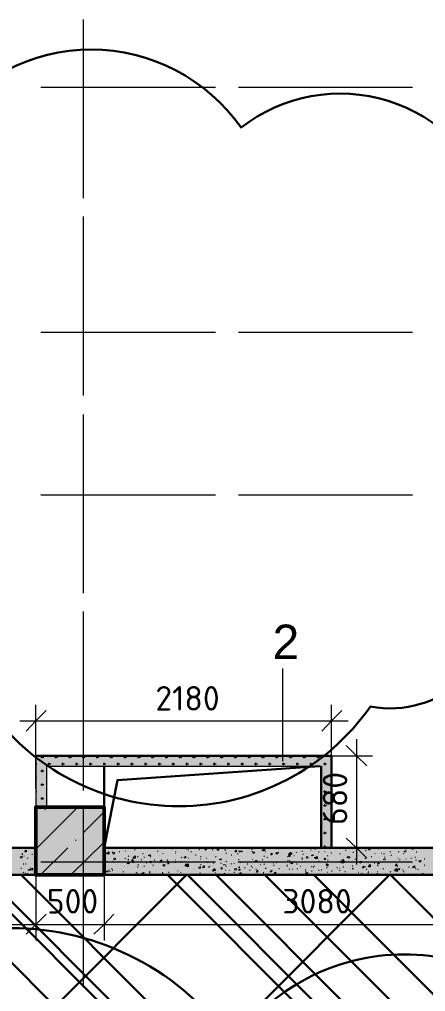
# Model space of a CAD drawing. Header units: millimetres. Extents: x -84737 to 172119, y -43083 to 59399.
# Drawn here: x 103431 to 106423, y 45489 to 52647 of the extents above; entities that cross this region are included whole.
import ezdxf

# ---------------------------------------------------------------- set-up
doc = ezdxf.new("R2010")
doc.units = ezdxf.units.MM
for name, color, linetype, lineweight in [('11) Плинтус ПЛ-2', 70, 'Continuous', 30), ('19) Краска ПТ-5 потолок', 161, 'Continuous', 30), ('22) Шпакл. баз. фин. Потолок', 102, 'Continuous', 30), ('5) Затарка материала', 160, 'Continuous', 30), ('6) Уборка мусора', 20, 'Continuous', 30)]:
    doc.layers.add(name, color=color, linetype=linetype, lineweight=lineweight)
doc.layers.add('PDF _Геометрия', color=7, linetype='Continuous')
doc.layers.add('PDF _Текст', color=7, linetype='Continuous')
doc.layers.add('PDF _Сплошная заливка', color=7, linetype='Continuous', true_color=0xffffff)
doc.styles.add('PDF GOSTCommon', font='arial.ttf')
doc.styles.add('PDF ISOCPEUR', font='isocpeur.ttf')

msp = doc.modelspace()

# ---------------------------------------------------------------- hatches: boundary and pattern name
at = {"layer": '19) Краска ПТ-5 потолок'}
h = msp.add_hatch(dxfattribs=at)
h.set_pattern_fill('ANSI34', color=256, scale=80, angle=90)
h.paths.add_polyline_path([(109621.7, 46343.9), (98001.6, 46343.9), (98001.6, 44426.3), (100380.7, 44426.3), (100380.7, 43846.3), (109621.7, 43846.3)])
h.paths.add_polyline_path([(114379.8, 46343.9), (112098.1, 46343.9), (109621.7, 46343.9), (109621.7, 42847.3), (114379.8, 42847.3)])
h.paths.add_polyline_path([(122308.6, 46343.9), (114379.8, 46343.9), (114379.8, 43846.3), (122308.6, 43846.3)])
h.paths.add_polyline_path([(114802.6, 49046.7), (112098.1, 49044.7), (112098.1, 46343.9), (114802.6, 46345.9)])
h.paths.add_polyline_path([(133652.4, 46343.9), (127578.9, 46343.9), (122499.1, 46343.9), (122499.1, 43846.3), (133652.4, 43846.3)])
h.paths.add_polyline_path([(129055.3, 48363.1), (129052, 48363.1), (129052, 49044.7), (127578.9, 49044.7), (127578.9, 46343.9), (129055.3, 46343.9)])
at = {"layer": '22) Шпакл. баз. фин. Потолок'}
h = msp.add_hatch(dxfattribs=at)
h.set_pattern_fill('ANSI37', color=256, scale=333)
h.paths.add_polyline_path([(109621.7, 46343.9), (98001.6, 46343.9), (98001.6, 44426.3), (100380.7, 44426.3), (100380.7, 43846.3), (109621.7, 43846.3)])
h.paths.add_polyline_path([(114379.8, 46343.9), (112098.1, 46343.9), (109621.7, 46343.9), (109621.7, 42847.3), (114379.8, 42847.3)])
h.paths.add_polyline_path([(122308.6, 46343.9), (114379.8, 46343.9), (114379.8, 43846.3), (122308.6, 43846.3)])
h.paths.add_polyline_path([(114802.6, 49046.7), (112098.1, 49044.7), (112098.1, 46343.9), (114802.6, 46345.9)])
h.paths.add_polyline_path([(133652.4, 46343.9), (127578.9, 46343.9), (122499.1, 46343.9), (122499.1, 43846.3), (133652.4, 43846.3)])
h.paths.add_polyline_path([(129055.3, 48363.1), (129052, 48363.1), (129052, 49044.7), (127578.9, 49044.7), (127578.9, 46343.9), (129055.3, 46343.9)])
at = {"layer": 'PDF _Сплошная заливка', "transparency": 33554559}
h = msp.add_hatch(color=256, dxfattribs=at)
h.paths.add_polyline_path([(107132.3, 46348), (107132.3, 46547), (104054.9, 46547), (104054.9, 46348)])
h.paths.add_polyline_path([(108584.3, 46547), (108584.3, 46348), (108783.2, 46348), (108783.2, 46547)])

# ---------------------------------------------------------------- linework, layer by layer
at = {"layer": '11) Плинтус ПЛ-2'}
msp.add_lwpolyline([(98001.6, 45975.5), (98001.6, 46348), (107132.3, 46348)], dxfattribs=at)
at = {"layer": '5) Затарка материала'}
for points in [[(99242.6, 47587.5, -0.520567), (99242.6, 50245, -0.520567), (100821.5, 51850.1, -0.520567), (102855.5, 51850.1, -0.520567), (105063.4, 51850.1, -0.520567), (106930.7, 51272.3, -0.520567), (106930.7, 48476.6, -0.520567), (106016.3, 47587.5, -0.520567), (103195.7, 47587.5, -0.520567), (100167.3, 47587.5, -0.520567)], [(99314.4, 44378, -0.520567), (101734.5, 45105.5, -0.520567), (105003.6, 45105.5, -0.520567), (107528.6, 45105.5, -0.520567), (111004.1, 45105.5, -0.520567), (113012.9, 45105.5, -0.520567), (116458.1, 45105.5, -0.520567), (118261.5, 45105.5, -0.520567), (120629.8, 45105.5, -0.520567), (122573.5, 45105.5, -0.520567), (124704.9, 45105.5, -0.520567), (127548, 45105.5, -0.520567), (129496.9, 45105.5, -0.520567), (131290, 44387.5, -0.520567), (128035.9, 44378, -0.520567), (125237.2, 44378, -0.520567), (122806.5, 44378, -0.520567), (120407, 44378, -0.520567), (117337.7, 44378, -0.520567), (113939.2, 44378, -0.520567), (110412, 44378, -0.520567), (107609.1, 44378, -0.520567), (104462.1, 44378, -0.520567), (101592.8, 44378, -0.520567)]]:
    msp.add_lwpolyline(points, format="xyb", close=True, dxfattribs=at)
at = {"layer": '6) Уборка мусора'}
for points in [[(99242.6, 47587.5, -0.520567), (99242.6, 50245, -0.520567), (100821.5, 51850.1, -0.520567), (102855.5, 51850.1, -0.520567), (105063.4, 51850.1, -0.520567), (106930.7, 51272.3, -0.520567), (106930.7, 48476.6, -0.520567), (106016.3, 47587.5, -0.520567), (103195.7, 47587.5, -0.520567), (100167.3, 47587.5, -0.520567)], [(99314.4, 44378, -0.520567), (101734.5, 45105.5, -0.520567), (105003.6, 45105.5, -0.520567), (107528.6, 45105.5, -0.520567), (111004.1, 45105.5, -0.520567), (113012.9, 45105.5, -0.520567), (116458.1, 45105.5, -0.520567), (118261.5, 45105.5, -0.520567), (120629.8, 45105.5, -0.520567), (122573.5, 45105.5, -0.520567), (124704.9, 45105.5, -0.520567), (127548, 45105.5, -0.520567), (129496.9, 45105.5, -0.520567), (131290, 44387.5, -0.520567), (128035.9, 44378, -0.520567), (125237.2, 44378, -0.520567), (122806.5, 44378, -0.520567), (120407, 44378, -0.520567), (117337.7, 44378, -0.520567), (113939.2, 44378, -0.520567), (110412, 44378, -0.520567), (107609.1, 44378, -0.520567), (104462.1, 44378, -0.520567), (101592.8, 44378, -0.520567)]]:
    msp.add_lwpolyline(points, format="xyb", close=True, dxfattribs=at)
at = {"layer": 'PDF _Геометрия', "lineweight": 9}
for points in [[(103902.5, 51647.8), (103902.5, 52646.8)], [(103902.5, 52528.3), (103902.5, 52583.3)], [(103902.5, 51330.4), (103902.5, 52329.4)], [(103589.3, 52147.3), (104592.5, 52147.3)], [(103623.1, 52147.3), (103673.9, 52147.3)], [(103877.1, 52147.3), (104876.1, 52147.3)], [(104791.4, 52147.3), (104842.2, 52147.3)], [(105045.4, 52147.3), (106044.4, 52147.3)], [(105075.1, 52147.3), (105130.1, 52147.3)], [(105329, 52147.3), (106328, 52147.3)], [(106243.4, 52147.3), (106298.4, 52147.3)], [(103902.5, 51393.9), (103902.5, 51444.6)], [(103902.5, 50191.7), (103902.5, 51194.9)], [(103902.5, 51076.4), (103902.5, 51131.4)], [(103902.5, 49878.4), (103902.5, 50877.4)], [(103589.3, 50344.1), (104592.5, 50344.1)], [(103623.1, 50344.1), (103673.9, 50344.1)], [(103877.1, 50344.1), (104876.1, 50344.1)], [(104791.4, 50344.1), (104842.2, 50344.1)], [(105045.4, 50344.1), (106044.4, 50344.1)], [(105075.1, 50344.1), (105130.1, 50344.1)], [(105329, 50344.1), (106328, 50344.1)], [(106243.4, 50344.1), (106298.4, 50344.1)], [(103902.5, 49941.9), (103902.5, 49992.7)], [(103902.5, 48739.7), (103902.5, 49738.7)], [(103902.5, 49624.4), (103902.5, 49675.2)], [(103902.5, 48422.2), (103902.5, 49425.5)], [(103589.3, 49146.1), (104592.5, 49146.1)], [(103623.1, 49146.1), (103673.9, 49146.1)], [(103877.1, 49146.1), (104876.1, 49146.1)], [(104791.4, 49146.1), (104842.2, 49146.1)], [(105045.4, 49146.1), (106044.4, 49146.1)], [(105075.1, 49146.1), (105130.1, 49146.1)], [(105329, 49146.1), (106328, 49146.1)], [(106243.4, 49146.1), (106298.4, 49146.1)], [(103902.5, 48485.7), (103902.5, 48540.8)], [(103902.5, 47287.8), (103902.5, 48286.8)], [(103902.5, 48172.5), (103902.5, 48223.3)], [(103902.5, 46970.3), (103902.5, 47969.3)], [(105371.4, 47186.2), (105371.4, 47867.7)], [(103551.2, 46983), (103551.2, 47482.5), (103551.2, 47601)], [(105731.2, 46983), (105731.2, 47482.5), (105731.2, 47601)], [(103432.6, 47482.5), (105853.9, 47482.5)], [(105913.2, 47347), (105913.2, 46424.2)], [(103589.3, 47215.8), (103610.4, 47215.8)], [(103597.7, 47207.4), (103597.7, 47224.3)], [(103648.5, 47156.6), (103648.5, 47173.5)], [(103690.8, 47215.8), (103712, 47215.8)], [(103699.3, 47207.4), (103699.3, 47224.3)], [(103750.1, 47156.6), (103750.1, 47173.5)], [(103792.4, 47215.8), (103813.6, 47215.8)], [(103800.9, 47207.4), (103800.9, 47224.3)], [(103851.7, 47156.6), (103851.7, 47173.5)], [(103894, 47215.8), (103915.2, 47215.8)], [(103902.5, 47207.4), (103902.5, 47224.3)], [(103953.3, 47156.6), (103953.3, 47173.5)], [(103995.6, 47215.8), (104016.8, 47215.8)], [(104004.1, 47207.4), (104004.1, 47224.3)], [(104054.9, 47156.6), (104054.9, 47173.5)], [(104097.2, 47215.8), (104118.4, 47215.8)], [(104105.7, 47207.4), (104105.7, 47224.3)], [(104156.5, 47156.6), (104156.5, 47173.5)], [(104198.8, 47215.8), (104220, 47215.8)], [(104207.3, 47207.4), (104207.3, 47224.3)], [(104258.1, 47156.6), (104258.1, 47173.5)], [(104300.4, 47215.8), (104321.6, 47215.8)], [(104308.9, 47207.4), (104308.9, 47224.3)], [(104359.7, 47156.6), (104359.7, 47173.5)], [(104402, 47215.8), (104423.2, 47215.8)], [(104410.5, 47207.4), (104410.5, 47224.3)], [(104461.3, 47156.6), (104461.3, 47173.5)], [(104503.6, 47215.8), (104524.8, 47215.8)], [(104512.1, 47207.4), (104512.1, 47224.3)], [(104562.9, 47156.6), (104562.9, 47173.5)], [(104605.2, 47215.8), (104626.4, 47215.8)], [(104613.7, 47207.4), (104613.7, 47224.3)], [(104664.4, 47156.6), (104664.4, 47173.5)], [(104706.8, 47215.8), (104727.9, 47215.8)], [(104715.2, 47207.4), (104715.2, 47224.3)], [(104766, 47156.6), (104766, 47173.5)], [(104808.4, 47215.8), (104829.5, 47215.8)], [(104816.8, 47207.4), (104816.8, 47224.3)], [(104867.6, 47156.6), (104867.6, 47173.5)], [(104910, 47215.8), (104931.1, 47215.8)], [(104918.4, 47207.4), (104918.4, 47224.3)], [(104969.2, 47156.6), (104969.2, 47173.5)], [(105011.6, 47215.8), (105032.7, 47215.8)], [(105020, 47207.4), (105020, 47224.3)], [(105070.8, 47156.6), (105070.8, 47173.5)], [(105113.2, 47215.8), (105134.3, 47215.8)], [(105121.6, 47207.4), (105121.6, 47224.3)], [(105172.4, 47156.6), (105172.4, 47173.5)], [(105214.7, 47215.8), (105235.9, 47215.8)], [(105223.2, 47207.4), (105223.2, 47224.3)], [(105274, 47156.6), (105274, 47173.5)], [(105316.3, 47215.8), (105337.5, 47215.8)], [(105324.8, 47207.4), (105324.8, 47224.3)], [(105375.6, 47156.6), (105375.6, 47173.5)], [(105413.7, 47224.3), (105913.2, 47224.3), (106031.7, 47224.3)], [(105417.9, 47215.8), (105439.1, 47215.8)], [(105426.4, 47207.4), (105426.4, 47224.3)], [(105477.2, 47156.6), (105477.2, 47173.5)], [(105519.5, 47215.8), (105540.7, 47215.8)], [(105528, 47207.4), (105528, 47224.3)], [(105578.8, 47156.6), (105578.8, 47173.5)], [(105621.1, 47215.8), (105642.3, 47215.8)], [(105629.6, 47207.4), (105629.6, 47224.3)], [(105680.4, 47156.6), (105680.4, 47173.5)], [(105722.7, 47215.8), (105731.2, 47215.8)], [(105731.2, 47207.4), (105731.2, 47224.3)], [(103551.2, 47165), (103559.6, 47165)], [(103589.3, 47114.2), (103610.4, 47114.2)], [(103597.7, 47105.8), (103597.7, 47122.7)], [(103640, 47165), (103661.2, 47165)], [(103741.6, 47165), (103762.8, 47165)], [(103843.2, 47165), (103864.4, 47165)], [(103944.8, 47165), (103966, 47165)], [(104046.4, 47165), (104067.6, 47165)], [(104148, 47165), (104169.2, 47165)], [(104249.6, 47165), (104270.8, 47165)], [(104351.2, 47165), (104372.4, 47165)], [(104452.8, 47165), (104474, 47165)], [(104554.4, 47165), (104575.6, 47165)], [(104656, 47165), (104677.1, 47165)], [(104757.6, 47165), (104778.7, 47165)], [(104859.2, 47165), (104880.3, 47165)], [(104960.8, 47165), (104981.9, 47165)], [(105062.4, 47165), (105083.5, 47165)], [(105163.9, 47165), (105185.1, 47165)], [(105265.5, 47165), (105286.7, 47165)], [(105367.1, 47165), (105388.3, 47165)], [(105468.7, 47165), (105489.9, 47165)], [(105570.3, 47165), (105591.5, 47165)], [(105671.9, 47165), (105693.1, 47165)], [(105722.7, 47114.2), (105731.2, 47114.2)], [(105731.2, 47105.8), (105731.2, 47122.7)], [(103551.2, 47063.4), (103559.6, 47063.4)], [(103902.5, 47033.8), (103902.5, 47088.8)], [(105671.9, 47063.4), (105693.1, 47063.4)], [(105680.4, 47055), (105680.4, 47071.9)], [(103551.2, 46961.8), (103559.6, 46961.8)], [(103589.3, 47012.6), (103610.4, 47012.6)], [(103597.7, 47004.2), (103597.7, 47021.1)], [(105671.9, 46961.8), (105693.1, 46961.8)], [(105680.4, 46953.4), (105680.4, 46970.3)], [(105722.7, 47012.6), (105731.2, 47012.6)], [(105731.2, 47004.2), (105731.2, 47021.1)], [(103589.3, 46911), (103610.4, 46911)], [(103597.7, 46902.6), (103597.7, 46919.5)], [(105722.7, 46911), (105731.2, 46911)], [(105731.2, 46902.6), (105731.2, 46919.5)], [(103551.2, 46860.2), (103559.6, 46860.2)], [(103551.2, 46538.5), (103860.2, 46847.5)], [(103618.9, 46830.6), (103623.1, 46830.6)], [(103902.5, 45835.8), (103902.5, 46834.8)], [(103902.5, 46661.3), (104054.9, 46813.7)], [(105671.9, 46860.2), (105693.1, 46860.2)], [(105680.4, 46851.8), (105680.4, 46868.7)], [(105731.2, 46801), (105731.2, 46817.9)], [(103551.2, 46762.9), (103563.9, 46771.4)], [(103902.5, 46716.3), (103902.5, 46771.4)], [(105671.9, 46758.7), (105693.1, 46758.7)], [(105680.4, 46750.2), (105680.4, 46767.1)], [(105722.7, 46809.5), (105731.2, 46809.5)], [(105722.7, 46707.9), (105731.2, 46707.9)], [(105731.2, 46699.4), (105731.2, 46716.3)], [(103843.2, 46602), (103847.5, 46606.3)], [(105671.9, 46657.1), (105693.1, 46657.1)], [(105680.4, 46648.6), (105680.4, 46665.5)], [(105722.7, 46606.3), (105731.2, 46606.3)], [(105731.2, 46597.8), (105731.2, 46614.7)], [(103585, 46348), (103788.2, 46547)], [(103809.4, 46348), (104054.9, 46589.3)], [(104190.3, 46525.8), (104190.3, 46525.8)], [(104211.5, 46530.1), (104211.5, 46530.1)], [(104211.5, 46525.8), (104215.7, 46525.8)], [(104279.2, 46534.3), (104283.5, 46534.3)], [(104296.2, 46547), (104300.4, 46542.8)], [(104304.6, 46542.8), (104304.6, 46542.8)], [(104448.6, 46525.8), (104448.6, 46521.6)], [(104541.7, 46547), (104541.7, 46547)], [(104541.7, 46547), (104541.7, 46547)], [(104554.4, 46542.8), (104554.4, 46538.5)], [(104558.6, 46547), (104562.9, 46542.8)], [(104656, 46542.8), (104660.2, 46538.5)], [(104677.1, 46530.1), (104677.1, 46534.3)], [(104753.3, 46538.5), (104757.6, 46534.3)], [(104766, 46547), (104766, 46542.8), (104757.6, 46542.8), (104757.6, 46547)], [(104770.3, 46542.8), (104774.5, 46547)], [(104808.4, 46538.5), (104812.6, 46538.5)], [(104850.7, 46534.3), (104854.9, 46534.3)], [(104854.9, 46542.8), (104859.2, 46542.8)], [(104943.8, 46534.3), (104943.8, 46530.1)], [(104948.1, 46530.1), (104952.3, 46530.1)], [(105045.4, 46525.8), (105049.7, 46525.8)], [(105142.8, 46534.3), (105147, 46538.5)], [(105223.2, 46525.8), (105227.4, 46525.8)], [(105269.8, 46534.3), (105269.8, 46534.3)], [(105337.5, 46542.8), (105341.7, 46542.8)], [(105515.3, 46521.6), (105515.3, 46525.8)], [(105574.6, 46534.3), (105578.8, 46530.1)], [(105608.4, 46538.5), (105612.7, 46538.5)], [(105671.9, 46555.5), (105693.1, 46555.5)], [(105680.4, 46547), (105680.4, 46563.9)], [(105748.1, 46547), (105748.1, 46547)], [(105748.1, 46547), (105748.1, 46547)], [(105752.3, 46530.1), (105752.3, 46530.1)], [(106412.7, 46547), (105913.2, 46547), (105794.7, 46547)], [(105832.8, 46530.1), (105837, 46530.1)], [(105866.6, 46547), (105866.6, 46547)], [(105980.9, 46525.8), (105985.2, 46530.1)], [(106074.1, 46538.5), (106078.3, 46542.8)], [(106277.2, 46534.3), (106281.5, 46534.3)], [(106294.2, 46542.8), (106294.2, 46542.8)], [(106315.3, 46547), (106315.3, 46542.8), (106302.6, 46542.8), (106306.9, 46547)], [(106323.8, 46538.5), (106328, 46542.8)], [(106328, 46538.5), (106332.3, 46538.5)], [(106391.5, 46538.5), (106391.5, 46538.5)], [(103449.6, 46508.9), (103453.8, 46504.7)], [(103449.6, 46500.4), (103449.6, 46496.2)], [(103462.3, 46487.7), (103466.5, 46487.7)], [(103487.7, 46475), (103491.9, 46470.8)], [(103521.5, 46500.4), (103525.8, 46500.4)], [(103546.9, 46496.2), (103551.2, 46492)], [(103551.2, 46487.7), (103551.2, 45984), (103551.2, 45865.5)], [(103902.5, 45518.4), (103902.5, 46517.4)], [(104054.9, 46504.7), (104054.9, 46504.7)], [(104054.9, 46487.7), (104054.9, 45984), (104054.9, 45865.5)], [(104084.5, 46508.9), (104084.5, 46508.9)], [(104114.2, 46513.1), (104118.4, 46517.4)], [(104114.2, 46453.9), (104114.2, 46453.9)], [(104126.8, 46470.8), (104131.1, 46466.6)], [(104131.1, 46470.8), (104135.3, 46466.6)], [(104164.9, 46517.4), (104169.2, 46521.6)], [(104164.9, 46453.9), (104164.9, 46453.9)], [(104207.3, 46466.6), (104211.5, 46470.8)], [(104228.4, 46466.6), (104232.7, 46462.3), (104236.9, 46462.3)], [(104232.7, 46487.7), (104236.9, 46483.5)], [(104300.4, 46479.3), (104304.6, 46483.5)], [(104325.8, 46462.3), (104330, 46458.1)], [(104338.5, 46504.7), (104342.7, 46504.7)], [(104347, 46479.3), (104351.2, 46479.3)], [(104393.5, 46492), (104397.8, 46496.2)], [(104393.5, 46483.5), (104397.8, 46483.5)], [(104423.2, 46458.1), (104427.4, 46453.9)], [(104465.5, 46492), (104465.5, 46492)], [(104490.9, 46504.7), (104490.9, 46508.9)], [(104516.3, 46458.1), (104520.5, 46458.1)], [(104520.5, 46453.9), (104524.8, 46449.6)], [(104579.8, 46508.9), (104584, 46508.9)], [(104579.8, 46458.1), (104584, 46458.1)], [(104584, 46517.4), (104584, 46521.6)], [(104622.1, 46479.3), (104626.4, 46475)], [(104626.4, 46513.1), (104626.4, 46513.1)], [(104672.9, 46470.8), (104677.1, 46470.8)], [(104694.1, 46521.6), (104698.3, 46521.6)], [(104727.9, 46496.2), (104732.2, 46496.2)], [(104761.8, 46466.6), (104766, 46466.6)], [(104766, 46483.5), (104770.3, 46483.5)], [(104808.4, 46470.8), (104812.6, 46470.8)], [(104838, 46513.1), (104838, 46513.1)], [(104863.4, 46496.2), (104863.4, 46496.2)], [(104876.1, 46479.3), (104880.3, 46483.5)], [(104952.3, 46508.9), (104956.5, 46508.9)], [(104990.4, 46496.2), (104994.6, 46496.2)], [(105037, 46500.4), (105041.2, 46504.7)], [(105045.4, 46462.3), (105049.7, 46462.3)], [(105049.7, 46521.6), (105053.9, 46521.6)], [(105108.9, 46513.1), (105108.9, 46513.1)], [(105142.8, 46521.6), (105147, 46521.6)], [(105142.8, 46475), (105142.8, 46475)], [(105147, 46462.3), (105151.2, 46458.1)], [(105172.4, 46453.9), (105176.6, 46453.9)], [(105219, 46462.3), (105223.2, 46462.3)], [(105231.7, 46483.5), (105235.9, 46487.7)], [(105240.1, 46517.4), (105244.4, 46517.4)], [(105257.1, 46479.3), (105257.1, 46475)], [(105290.9, 46470.8), (105290.9, 46470.8)], [(105329, 46500.4), (105329, 46500.4)], [(105337.5, 46513.1), (105341.7, 46513.1)], [(105362.9, 46496.2), (105362.9, 46496.2)], [(105405.2, 46483.5), (105409.5, 46483.5)], [(105405.2, 46458.1), (105409.5, 46453.9)], [(105422.2, 46513.1), (105426.4, 46513.1)], [(105422.2, 46449.6), (105422.2, 46453.9)], [(105434.9, 46508.9), (105439.1, 46508.9)], [(105451.8, 46492), (105456, 46492)], [(105468.7, 46517.4), (105473, 46513.1)], [(105511.1, 46475), (105515.3, 46475)], [(105511.1, 46462.3), (105515.3, 46466.6)], [(105519.5, 46500.4), (105523.8, 46500.4)], [(105536.5, 46504.7), (105536.5, 46504.7)], [(105608.4, 46475), (105608.4, 46479.3)], [(105621.1, 46492), (105621.1, 46492)], [(105633.8, 46517.4), (105638.1, 46517.4)], [(105633.8, 46500.4), (105633.8, 46500.4)], [(105680.4, 46521.6), (105684.6, 46521.6)], [(105701.5, 46487.7), (105705.8, 46492)], [(105701.5, 46458.1), (105705.8, 46458.1)], [(105726.9, 46513.1), (105726.9, 46508.9)], [(105731.2, 46496.2), (105731.2, 46496.2)], [(105794.7, 46500.4), (105794.7, 46504.7)], [(105820.1, 46475), (105820.1, 46475)], [(105828.5, 46492), (105828.5, 46492)], [(105862.4, 46479.3), (105866.6, 46479.3)], [(105887.8, 46513.1), (105892, 46517.4)], [(105887.8, 46453.9), (105887.8, 46453.9)], [(105904.7, 46466.6), (105904.7, 46462.3)], [(105925.9, 46487.7), (105925.9, 46487.7)], [(105934.4, 46487.7), (105934.4, 46487.7)], [(105980.9, 46466.6), (105980.9, 46470.8)], [(106010.6, 46483.5), (106010.6, 46483.5)], [(106023.3, 46483.5), (106027.5, 46483.5)], [(106048.7, 46504.7), (106052.9, 46504.7)], [(106074.1, 46479.3), (106074.1, 46479.3)], [(106095.2, 46508.9), (106099.5, 46508.9)], [(106116.4, 46504.7), (106116.4, 46500.4)], [(106120.6, 46479.3), (106124.9, 46479.3)], [(106162.9, 46517.4), (106167.2, 46521.6)], [(106167.2, 46492), (106171.4, 46496.2)], [(106218, 46475), (106222.2, 46475)], [(106222.2, 46521.6), (106226.4, 46517.4)], [(106230.7, 46462.3), (106234.9, 46462.3)], [(106260.3, 46504.7), (106264.5, 46508.9)], [(106277.2, 46466.6), (106281.5, 46466.6)], [(106315.3, 46470.8), (106319.6, 46470.8)], [(106345, 46479.3), (106349.2, 46479.3)], [(106353.4, 46517.4), (106357.7, 46517.4)], [(106353.4, 46453.9), (106353.4, 46458.1)], [(106412.7, 46466.6), (106416.9, 46466.6)], [(103441.1, 46398.8), (103445.3, 46398.8)], [(103458, 46428.5), (103462.3, 46428.5)], [(103475, 46428.5), (103479.2, 46428.5)], [(103508.8, 46403.1), (103513.1, 46398.8)], [(103521.5, 46432.7), (103521.5, 46432.7)], [(103551.2, 46398.8), (103546.9, 46403.1), (103551.2, 46407.3)], [(103551.2, 46436.9), (103551.2, 46436.9)], [(103551.2, 46415.8), (103551.2, 46415.8)], [(103589.3, 46445.4), (104592.5, 46445.4)], [(103623.1, 46445.4), (103673.9, 46445.4)], [(103877.1, 46445.4), (104876.1, 46445.4)], [(104071.8, 46449.6), (104076.1, 46445.4)], [(104088.8, 46386.1), (104093, 46386.1)], [(104109.9, 46394.6), (104114.2, 46394.6)], [(104114.2, 46381.9), (104118.4, 46381.9)], [(104118.4, 46445.4), (104122.6, 46449.6)], [(104169.2, 46445.4), (104173.4, 46441.2)], [(104186.1, 46390.4), (104186.1, 46390.4)], [(104198.8, 46403.1), (104198.8, 46403.1)], [(104207.3, 46407.3), (104207.3, 46407.3)], [(104266.5, 46441.2), (104270.8, 46436.9)], [(104300.4, 46420), (104300.4, 46420)], [(104300.4, 46407.3), (104304.6, 46407.3)], [(104304.6, 46424.2), (104304.6, 46420)], [(104347, 46411.5), (104351.2, 46411.5)], [(104363.9, 46436.9), (104368.1, 46436.9)], [(104393.5, 46432.7), (104393.5, 46432.7)], [(104410.5, 46441.2), (104410.5, 46441.2)], [(104414.7, 46420), (104418.9, 46420)], [(104465.5, 46432.7), (104465.5, 46432.7)], [(104486.7, 46445.4), (104490.9, 46445.4)], [(104486.7, 46386.1), (104486.7, 46386.1)], [(104529, 46436.9), (104533.2, 46436.9)], [(104562.9, 46428.5), (104562.9, 46428.5)], [(104575.6, 46441.2), (104579.8, 46441.2)], [(104579.8, 46398.8), (104579.8, 46398.8)], [(104622.1, 46449.6), (104622.1, 46445.4)], [(104647.5, 46449.6), (104647.5, 46449.6)], [(104660.2, 46424.2), (104660.2, 46424.2)], [(104672.9, 46407.3), (104672.9, 46411.5)], [(104715.2, 46394.6), (104715.2, 46394.6)], [(104719.5, 46445.4), (104719.5, 46441.2)], [(104723.7, 46386.1), (104723.7, 46386.1)], [(104757.6, 46420), (104757.6, 46420)], [(104757.6, 46398.8), (104761.8, 46398.8)], [(104766, 46424.2), (104770.3, 46424.2)], [(104791.4, 46445.4), (104842.2, 46445.4)], [(104816.8, 46441.2), (104816.8, 46436.9)], [(104829.5, 46403.1), (104829.5, 46407.3), (104833.8, 46411.5)], [(104854.9, 46415.8), (104854.9, 46415.8)], [(104859.2, 46436.9), (104863.4, 46436.9)], [(104914.2, 46436.9), (104914.2, 46432.7)], [(104935.4, 46424.2), (104939.6, 46420)], [(104943.8, 46424.2), (104948.1, 46424.2)], [(104948.1, 46386.1), (104952.3, 46386.1)], [(104952.3, 46445.4), (104956.5, 46449.6)], [(104952.3, 46411.5), (104956.5, 46411.5)], [(104977.7, 46381.9), (104981.9, 46381.9)], [(104990.4, 46428.5), (104994.6, 46432.7)], [(105011.6, 46432.7), (105011.6, 46428.5)], [(105041.2, 46441.2), (105045.4, 46441.2)], [(105045.4, 46445.4), (106044.4, 46445.4)], [(105045.4, 46398.8), (105049.7, 46403.1)], [(105049.7, 46407.3), (105053.9, 46407.3)], [(105058.1, 46441.2), (105062.4, 46441.2)], [(105075.1, 46445.4), (105130.1, 46445.4)], [(105087.8, 46403.1), (105087.8, 46398.8)], [(105108.9, 46428.5), (105113.2, 46428.5)], [(105125.9, 46381.9), (105130.1, 46381.9)], [(105138.6, 46411.5), (105142.8, 46415.8)], [(105147, 46403.1), (105151.2, 46403.1)], [(105172.4, 46390.4), (105176.6, 46390.4)], [(105193.6, 46420), (105193.6, 46420)], [(105206.3, 46424.2), (105210.5, 46424.2)], [(105231.7, 46424.2), (105235.9, 46428.5)], [(105240.1, 46398.8), (105244.4, 46398.8), (105248.6, 46398.8)], [(105299.4, 46436.9), (105303.6, 46436.9)], [(105303.6, 46420), (105307.9, 46420)], [(105324.8, 46436.9), (105329, 46441.2)], [(105329, 46445.4), (106328, 46445.4)], [(105341.7, 46394.6), (105346, 46394.6)], [(105358.7, 46411.5), (105358.7, 46411.5)], [(105401, 46420), (105405.2, 46420)], [(105401, 46415.8), (105405.2, 46415.8)], [(105417.9, 46390.4), (105422.2, 46390.4)], [(105439.1, 46390.4), (105443.3, 46390.4)], [(105473, 46428.5), (105477.2, 46428.5)], [(105477.2, 46394.6), (105477.2, 46390.4)], [(105498.4, 46411.5), (105502.6, 46411.5)], [(105511.1, 46403.1), (105511.1, 46403.1)], [(105536.5, 46386.1), (105540.7, 46386.1)], [(105583, 46411.5), (105587.3, 46407.3)], [(105587.3, 46445.4), (105591.5, 46445.4)], [(105595.7, 46407.3), (105600, 46407.3)], [(105604.2, 46415.8), (105608.4, 46415.8)], [(105633.8, 46449.6), (105638.1, 46449.6)], [(105633.8, 46381.9), (105638.1, 46381.9)], [(105655, 46386.1), (105659.2, 46386.1)], [(105688.8, 46428.5), (105693.1, 46428.5)], [(105693.1, 46403.1), (105697.3, 46403.1)], [(105697.3, 46428.5), (105701.5, 46428.5)], [(105769.3, 46403.1), (105773.5, 46403.1)], [(105790.4, 46441.2), (105794.7, 46441.2)], [(105790.4, 46398.8), (105794.7, 46398.8)], [(105790.4, 46377.7), (105790.4, 46381.9)], [(105794.7, 46449.6), (105798.9, 46445.4)], [(105815.8, 46407.3), (105820.1, 46407.3)], [(105883.6, 46415.8), (105887.8, 46415.8)], [(105883.6, 46394.6), (105887.8, 46394.6), (105892, 46394.6)], [(105976.7, 46407.3), (105980.9, 46407.3)], [(105985.2, 46390.4), (105989.4, 46390.4)], [(106002.1, 46432.7), (106002.1, 46432.7)], [(106044.4, 46436.9), (106048.7, 46436.9)], [(106069.8, 46415.8), (106074.1, 46420)], [(106086.8, 46386.1), (106086.8, 46386.1)], [(106107.9, 46394.6), (106112.2, 46390.4)], [(106116.4, 46445.4), (106120.6, 46445.4)], [(106167.2, 46432.7), (106167.2, 46432.7)], [(106184.1, 46390.4), (106184.1, 46390.4)], [(106184.1, 46381.9), (106184.1, 46381.9)], [(106213.7, 46411.5), (106218, 46411.5)], [(106230.7, 46394.6), (106230.7, 46394.6)], [(106243.4, 46445.4), (106298.4, 46445.4)], [(106256.1, 46381.9), (106260.3, 46386.1)], [(106260.3, 46445.4), (106260.3, 46445.4)], [(106298.4, 46407.3), (106302.6, 46407.3)], [(106323.8, 46428.5), (106323.8, 46428.5)], [(106349.2, 46394.6), (106353.4, 46398.8)], [(106366.1, 46390.4), (106366.1, 46386.1)], [(106412.7, 46420), (106416.9, 46420)], [(103458, 46365), (103462.3, 46369.2)], [(103470.7, 46360.7), (103475, 46360.7)], [(103487.7, 46360.7), (103487.7, 46356.5)], [(103542.7, 46369.2), (103542.7, 46373.4)], [(103551.2, 46377.7), (103551.2, 46377.7)], [(104071.8, 46373.4), (104071.8, 46373.4)], [(104097.2, 46377.7), (104097.2, 46373.4)], [(104194.6, 46373.4), (104194.6, 46369.2)], [(104203, 46348), (104207.3, 46348)], [(104291.9, 46369.2), (104291.9, 46365)], [(104296.2, 46360.7), (104300.4, 46360.7)], [(104368.1, 46348), (104372.4, 46348)], [(104389.3, 46369.2), (104393.5, 46373.4)], [(104389.3, 46365), (104393.5, 46360.7)], [(104482.4, 46365), (104486.7, 46365)], [(104486.7, 46360.7), (104490.9, 46356.5)], [(104507.8, 46352.3), (104512.1, 46348)], [(104529, 46369.2), (104533.2, 46369.2)], [(104584, 46356.5), (104588.3, 46352.3)], [(104596.7, 46377.7), (104601, 46377.7)], [(104601, 46348), (104609.4, 46352.3), (104609.4, 46348)], [(104617.9, 46369.2), (104617.9, 46365)], [(104668.7, 46348), (104672.9, 46348)], [(104681.4, 46352.3), (104685.6, 46348)], [(104761.8, 46360.7), (104766, 46365)], [(104766, 46348), (104766, 46348)], [(104778.7, 46348), (104783, 46348)], [(104859.2, 46373.4), (104859.2, 46377.7)], [(104871.9, 46365), (104876.1, 46365)], [(104897.3, 46352.3), (104897.3, 46352.3)], [(104939.6, 46356.5), (104943.8, 46360.7)], [(105011.6, 46369.2), (105015.8, 46369.2)], [(105138.6, 46352.3), (105138.6, 46352.3)], [(105227.4, 46365), (105231.7, 46365)], [(105261.3, 46356.5), (105265.5, 46352.3)], [(105324.8, 46377.7), (105324.8, 46377.7)], [(105354.4, 46348), (105358.7, 46348)], [(105371.4, 46373.4), (105371.4, 46373.4)], [(105422.2, 46356.5), (105426.4, 46356.5)], [(105540.7, 46369.2), (105540.7, 46373.4)], [(105578.8, 46348), (105578.8, 46348)], [(105578.8, 46348), (105578.8, 46348)], [(105583, 46377.7), (105587.3, 46377.7)], [(105604.2, 46356.5), (105604.2, 46356.5)], [(105697.3, 46369.2), (105701.5, 46369.2)], [(105731.2, 46377.7), (105735.4, 46377.7)], [(105803.1, 46348), (105815.8, 46352.3), (105815.8, 46348)], [(105828.5, 46373.4), (105832.8, 46373.4)], [(105896.3, 46356.5), (105896.3, 46356.5)], [(105925.9, 46369.2), (105930.1, 46369.2)], [(105951.3, 46360.7), (105955.5, 46360.7)], [(105976.7, 46348), (105976.7, 46348)], [(105997.9, 46365), (106002.1, 46365)], [(106002.1, 46373.4), (106006.3, 46373.4)], [(106027.5, 46365), (106027.5, 46365)], [(106065.6, 46373.4), (106069.8, 46373.4)], [(106069.8, 46356.5), (106069.8, 46360.7)], [(106124.9, 46360.7), (106124.9, 46360.7)], [(106150.3, 46352.3), (106154.5, 46352.3)], [(106162.9, 46369.2), (106167.2, 46373.4)], [(106222.2, 46356.5), (106222.2, 46356.5)], [(106260.3, 46373.4), (106260.3, 46369.2)], [(106281.5, 46377.7), (106281.5, 46377.7)], [(106319.6, 46352.3), (106319.6, 46352.3)], [(106366.1, 46348), (106370.4, 46348)], [(106378.8, 46373.4), (106378.8, 46373.4)], [(106404.2, 46348), (106391.5, 46348), (106404.2, 46360.7), (106408.5, 46348)], [(106412.7, 46352.3), (106412.7, 46356.5)], [(106416.9, 46348), (106416.9, 46348)], [(97883.1, 45984), (101142.5, 45984), (101642, 45984), (103551.2, 45984), (104054.9, 45984), (107132.3, 45984), (108584.3, 45984), (108783.2, 45984), (108783.2, 45865.5)], [(103902.5, 45581.9), (103902.5, 45632.7)]]:
    msp.add_lwpolyline(points, dxfattribs=at)
at = {"layer": 'PDF _Геометрия', "lineweight": 20}
for points in [[(103627.3, 47558.7), (103551.2, 47482.5), (103479.2, 47406.3)], [(105807.4, 47558.7), (105731.2, 47482.5), (105659.2, 47406.3)], [(105989.4, 47152.3), (105913.2, 47224.3), (105837, 47300.5)], [(105989.4, 46470.8), (105913.2, 46547), (105837, 46619)], [(103627.3, 46060.2), (103551.2, 45984), (103479.2, 45912)], [(104126.8, 46060.2), (104054.9, 45984), (103978.7, 45912)]]:
    msp.add_lwpolyline(points, dxfattribs=at)
at = {"layer": 'PDF _Геометрия', "lineweight": 18}
msp.add_lwpolyline([(105731.2, 47148.1), (105731.2, 47224.3), (103631.6, 47224.3), (103551.2, 47224.3), (103551.2, 46847.5), (103631.6, 46847.5), (103631.6, 47148.1), (105655, 47148.1), (105655, 46547), (105731.2, 46547)], close=True, dxfattribs=at)
at = {"layer": 'PDF _Геометрия', "lineweight": 30}
for points in [[(103551.2, 47224.3), (105731.2, 47224.3), (105731.2, 46547), (106734.4, 46547)], [(104054.9, 47148.1), (104054.9, 46547), (105655, 46547), (105655, 47148.1)], [(104054.9, 46547), (104152.2, 47046.5), (105642.3, 47148.1)], [(107132.3, 46348), (98001.6, 46348), (101142.5, 46348), (101142.5, 46547), (98001.6, 46547), (101142.5, 46547)], [(101642, 46547), (103551.2, 46547)]]:
    msp.add_lwpolyline(points, dxfattribs=at)
at = {"layer": 'PDF _Геометрия', "color": 253, "lineweight": 30, "true_color": 0xaaaaaa}
msp.add_lwpolyline([(105655, 47148.1), (105655, 46547), (104054.9, 46547), (104054.9, 47148.1)], dxfattribs=at)
at = {"layer": 'PDF _Геометрия', "lineweight": 50}
msp.add_lwpolyline([(104054.9, 46348), (104054.9, 46847.5), (103551.2, 46847.5), (103551.2, 46348)], close=True, dxfattribs=at)
at = {"layer": 'PDF _Геометрия', "lineweight": 30}
for points in [[(101642, 46348), (103551.2, 46348), (103551.2, 46547), (101642, 46547)], [(104054.9, 46348), (107132.3, 46348), (107132.3, 46547), (104054.9, 46547)]]:
    msp.add_lwpolyline(points, close=True, dxfattribs=at)
at = {"layer": 'PDF _Геометрия', "lineweight": 9}
for points in [[(103479.2, 46530.1), (103479.2, 46517.4), (103470.7, 46517.4)], [(104808.4, 46542.8), (104804.1, 46530.1), (104795.7, 46538.5)], [(104897.3, 46542.8), (104897.3, 46530.1), (104888.8, 46530.1)], [(105028.5, 46530.1), (105028.5, 46517.4), (105020, 46517.4)], [(105070.8, 46525.8), (105066.6, 46517.4), (105058.1, 46521.6)], [(105235.9, 46525.8), (105219, 46530.1), (105235.9, 46542.8)], [(106014.8, 46542.8), (106010.6, 46530.1), (106002.1, 46538.5)], [(106277.2, 46525.8), (106273, 46517.4), (106264.5, 46521.6)], [(103449.6, 46483.5), (103445.3, 46470.8), (103436.9, 46479.3)], [(104088.8, 46500.4), (104071.8, 46504.7), (104088.8, 46517.4)], [(104131.1, 46513.1), (104126.8, 46500.4), (104118.4, 46508.9)], [(104135.3, 46470.8), (104135.3, 46462.3), (104126.8, 46462.3)], [(104266.5, 46462.3), (104266.5, 46449.6), (104258.1, 46449.6)], [(104283.5, 46470.8), (104266.5, 46470.8), (104283.5, 46487.7)], [(104393.5, 46496.2), (104389.3, 46487.7), (104380.8, 46492)], [(104478.2, 46441.2), (104461.3, 46441.2), (104478.2, 46458.1)], [(104656, 46483.5), (104651.7, 46470.8), (104643.3, 46479.3)], [(104918.4, 46466.6), (104914.2, 46458.1), (104905.7, 46462.3)], [(105159.7, 46517.4), (105159.7, 46508.9), (105151.2, 46508.9)], [(105180.9, 46453.9), (105176.6, 46441.2), (105168.2, 46449.6)], [(105290.9, 46508.9), (105290.9, 46496.2), (105282.5, 46496.2)], [(105333.3, 46513.1), (105329, 46500.4), (105320.6, 46508.9)], [(105430.6, 46496.2), (105413.7, 46500.4), (105430.6, 46513.1)], [(105422.2, 46496.2), (105422.2, 46483.5), (105413.7, 46483.5)], [(105553.4, 46483.5), (105553.4, 46470.8), (105544.9, 46475)], [(105595.7, 46496.2), (105591.5, 46487.7), (105583, 46492)], [(105625.4, 46466.6), (105608.4, 46470.8), (105625.4, 46483.5)], [(105684.6, 46470.8), (105684.6, 46462.3), (105676.1, 46462.3)], [(105820.1, 46436.9), (105803.1, 46436.9), (105820.1, 46453.9)], [(105815.8, 46462.3), (105815.8, 46449.6), (105807.4, 46449.6)], [(105858.2, 46483.5), (105858.2, 46470.8), (105845.5, 46479.3)], [(106124.9, 46466.6), (106120.6, 46458.1), (106112.2, 46462.3)], [(106387.3, 46453.9), (106383.1, 46441.2), (106374.6, 46449.6)], [(103504.6, 46390.4), (103504.6, 46381.9), (103496.1, 46381.9)], [(103525.8, 46381.9), (103513.1, 46386.1), (103525.8, 46398.8)], [(104236.9, 46436.9), (104236.9, 46428.5), (104224.2, 46432.7)], [(104397.8, 46449.6), (104397.8, 46436.9), (104389.3, 46441.2)], [(104499.4, 46424.2), (104499.4, 46411.5), (104486.7, 46420)], [(104529, 46436.9), (104529, 46428.5), (104520.5, 46428.5)], [(104660.2, 46428.5), (104660.2, 46415.8), (104651.7, 46415.8)], [(104672.9, 46407.3), (104660.2, 46411.5), (104672.9, 46428.5)], [(104766, 46407.3), (104761.8, 46398.8), (104753.3, 46403.1)], [(104791.4, 46415.8), (104791.4, 46403.1), (104783, 46403.1)], [(104871.9, 46377.7), (104854.9, 46381.9), (104867.6, 46394.6)], [(104922.7, 46403.1), (104922.7, 46390.4), (104914.2, 46394.6)], [(105028.5, 46394.6), (105024.3, 46381.9), (105015.8, 46390.4)], [(105053.9, 46390.4), (105053.9, 46381.9), (105045.4, 46381.9)], [(105185.1, 46381.9), (105185.1, 46369.2), (105176.6, 46369.2)], [(105290.9, 46381.9), (105286.7, 46369.2), (105278.2, 46373.4)], [(105443.3, 46436.9), (105439.1, 46428.5), (105430.6, 46432.7)], [(105705.8, 46424.2), (105701.5, 46411.5), (105693.1, 46420)], [(105947.1, 46449.6), (105947.1, 46436.9), (105938.6, 46436.9)], [(105968.2, 46411.5), (105964, 46398.8), (105955.5, 46403.1)], [(106014.8, 46407.3), (106002.1, 46407.3), (106014.8, 46424.2)], [(106078.3, 46436.9), (106078.3, 46428.5), (106069.8, 46428.5)], [(106213.7, 46373.4), (106196.8, 46377.7), (106209.5, 46394.6)], [(106209.5, 46428.5), (106209.5, 46415.8), (106201, 46415.8)], [(106230.7, 46394.6), (106226.4, 46381.9), (106218, 46390.4)], [(106340.7, 46415.8), (106340.7, 46403.1), (106328, 46403.1)], [(104084.5, 46377.7), (104080.3, 46369.2), (104071.8, 46373.4)], [(104347, 46365), (104342.7, 46352.3), (104334.3, 46360.7)], [(105066.6, 46348), (105049.7, 46352.3), (105062.4, 46365)], [(105316.3, 46369.2), (105316.3, 46356.5), (105307.9, 46360.7)], [(105447.6, 46356.5), (105447.6, 46348), (105439.1, 46348)], [(105553.4, 46365), (105549.2, 46352.3), (105540.7, 46360.7)]]:
    msp.add_lwpolyline(points, close=True, dxfattribs=at)
at = {"layer": 'PDF _Сплошная заливка', "lineweight": 5, "transparency": 33554559}
for points in [[(103551.2, 47224.3), (103551.2, 46847.5), (103631.6, 47224.3), (103631.6, 46847.5)], [(103631.6, 47224.3), (103631.6, 47148.1), (105731.2, 47224.3), (105731.2, 47148.1)], [(105655, 47148.1), (105655, 46547), (105731.2, 47148.1), (105731.2, 46547)], [(103551.2, 46847.5), (103551.2, 46348), (104054.9, 46847.5), (104054.9, 46348)], [(101642, 46547), (101642, 46348), (103551.2, 46547), (103551.2, 46348)]]:
    msp.add_solid(points, dxfattribs=at)

# ---------------------------------------------------------------- texts
at = {"layer": 'PDF _Текст', "attachment_point": 4}
for s, insert, char_height, style in [('2', (105296, 48064.7), 252.5, 'PDF GOSTCommon'), ('2180', (104432.4, 47648.4), 180.46, 'PDF ISOCPEUR'), ('500', (103632.3, 46154.1), 180.46, 'PDF ISOCPEUR'), ('3080', (105368, 46154.1), 180.46, 'PDF ISOCPEUR')]:
    msp.add_mtext(s, dxfattribs=dict(at, insert=insert, char_height=char_height, style=style))
at = {"layer": 'PDF _Текст', "insert": (105756.2, 46715.8), "char_height": 180.46, "attachment_point": 4, "rotation": 90, "style": 'PDF ISOCPEUR'}
msp.add_mtext('680', dxfattribs=at)

doc.saveas('drawing.dxf')
